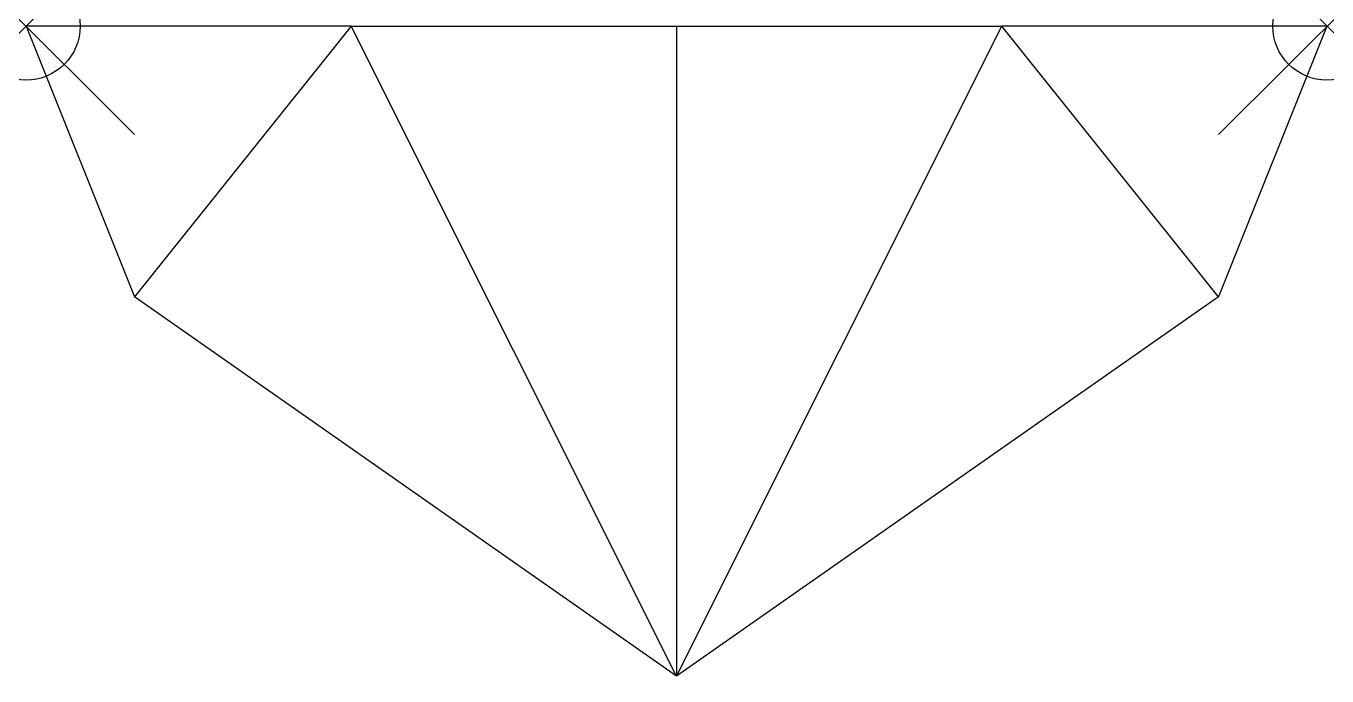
# Model space of a CAD drawing. Header units: metres. Extents: x 0 to 12, y -6 to 0.
import ezdxf

# ---------------------------------------------------------------- set-up
doc = ezdxf.new("R2010")
doc.units = ezdxf.units.M
doc.header["$PDMODE"] = 35

msp = doc.modelspace()

# ---------------------------------------------------------------- linework, layer by layer
at = {"linetype": 'Continuous'}
for p, q in [((0, 0), (1, -2.5)), ((3, 0), (0, 0)), ((3, 0), (1, -2.5)), ((6, -6), (3, 0)), ((3, 0), (6, 0)), ((6, -6), (9, 0)), ((6, 0), (9, 0)), ((6, 0), (6, -6)), ((11, -2.5), (9, 0)), ((12, 0), (9, 0)), ((12, 0), (11, -2.5)), ((6, -6), (1, -2.5)), ((11, -2.5), (6, -6))]:
    msp.add_line(p, q, dxfattribs=at)
for p in [(0, 0), (12, 0)]:
    msp.add_point(p, dxfattribs=at)

doc.saveas('drawing.dxf')
